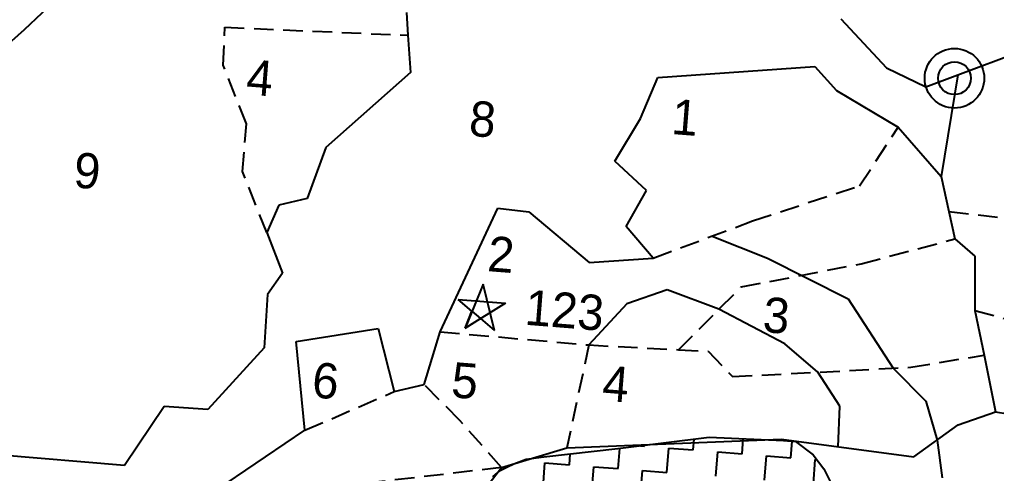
# Model space of a CAD drawing. Header units: metres. Extents: x 292752 to 294952, y 2098977 to 2102453.
# Drawn here: x 294042.2 to 294292.4, y 2100956.2 to 2101072.3 of the extents above; entities that cross this region are included whole.
import ezdxf
from ezdxf.enums import TextEntityAlignment as Align

# ---------------------------------------------------------------- set-up
doc = ezdxf.new("R2010")
doc.units = ezdxf.units.M
doc.linetypes.add('DASHED', pattern=[0.75, 0.5, -0.25])
for name, color, linetype in [('LINE_WATER', 4, 'Continuous'), ('POLY_HATCH', 12, 'Continuous'), ('POLY_PARCEL', 6, 'Continuous'), ('POLY_SUBPARCEL', 6, 'DASHED'), ('TEXT_MAPIN', 7, 'Continuous'), ('TEXT_PARCEL', 7, 'Continuous')]:
    doc.layers.add(name, color=color, linetype=linetype)
doc.styles.add('TEXT_MAP', font='', dxfattribs={"height": 2.5})
doc.styles.get('TEXT_MAP').set_extended_font_data('Kruti Dev 050')

msp = doc.modelspace()

# ---------------------------------------------------------------- linework, layer by layer
for p, q in [((294160.98, 2101004.61), (294156.31, 2100993.35)), ((294163.82, 2100992.76), (294160.98, 2101004.61)), ((294154.56, 2101000.67), (294166.7, 2100999.72)), ((294158.09, 2100997.66), (294154.56, 2101000.67)), ((294166.7, 2100999.72), (294156.3, 2100993.35)), ((294156.3, 2100993.35), (294158.09, 2100997.66)), ((294156.31, 2100993.35), (294160.28, 2100995.78)), ((294158.09, 2100997.66), (294160.28, 2100995.78)), ((294160.28, 2100995.78), (294163.82, 2100992.76))]:
    msp.add_line(p, q)
for radius in [7.63, 4.2]:
    msp.add_circle((294281.69, 2101057.28), radius)
at = {"layer": 'LINE_WATER'}
for p, q in [((294219.63, 2101016.91), (294233.79, 2101011.23)), ((294233.79, 2101011.23), (294254.48, 2101000.82)), ((294208.12, 2101003.16), (294197.74, 2100999.59)), ((294221.35, 2100998.16), (294208.12, 2101003.16)), ((294254.48, 2101000.82), (294265.97, 2100983.08)), ((294197.74, 2100999.59), (294188.01, 2100989.03)), ((294238.21, 2100989.37), (294221.35, 2100998.16)), ((294246.69, 2100982.08), (294238.21, 2100989.37)), ((294265.97, 2100983.08), (294274.37, 2100974.67)), ((294252.31, 2100973.34), (294246.69, 2100982.08)), ((294251.92, 2100962.98), (294252.31, 2100973.34)), ((294274.37, 2100974.67), (294277.29, 2100964.72)), ((294277.29, 2100964.72), (294278.53, 2100955.03))]:
    msp.add_line(p, q, dxfattribs=at)
at = {"layer": 'POLY_HATCH'}
for p, q in [((294195.45, 2100962.52), (294218.87, 2100965.44)), ((294218.87, 2100965.44), (294237.9, 2100964.62)), ((294237.9, 2100964.62), (294240.95, 2100964.38)), ((294240.95, 2100964.38), (294245.46, 2100960.95)), ((294176.46, 2100960.45), (294195.45, 2100962.52)), ((294245.46, 2100960.95), (294248.24, 2100957.33)), ((294167.05, 2100957.78), (294168.82, 2100958.66)), ((294168.82, 2100958.66), (294171.98, 2100959.78)), ((294171.98, 2100959.78), (294176.46, 2100960.45)), ((294163.44, 2100955.34), (294165.27, 2100956.9)), ((294165.27, 2100956.9), (294167.05, 2100957.78)), ((294248.24, 2100957.33), (294250.01, 2100953.78))]:
    msp.add_line(p, q, dxfattribs=at)
at = {"layer": 'POLY_HATCH', "linetype": 'Continuous'}
for p, q in [((294201.26, 2100963.24), (294202.28, 2100963.16)), ((294202.28, 2100963.16), (294202.29, 2100963.37)), ((294214.78, 2100962.17), (294215, 2100964.95)), ((294227.28, 2100961.19), (294227.58, 2100965.06)), ((294239.78, 2100960.2), (294240.11, 2100964.44)), ((294183.03, 2100958.39), (294183.25, 2100961.19)), ((294195.53, 2100957.4), (294195.94, 2100962.58)), ((294208.03, 2100956.42), (294208.53, 2100962.67)), ((294208.53, 2100962.67), (294214.78, 2100962.17)), ((294220.53, 2100955.43), (294221.03, 2100961.68)), ((294221.03, 2100961.68), (294227.28, 2100961.19)), ((294233.03, 2100954.44), (294233.53, 2100960.69)), ((294233.53, 2100960.69), (294239.78, 2100960.2)), ((294176.29, 2100952.63), (294176.78, 2100958.88)), ((294176.78, 2100958.88), (294183.03, 2100958.39)), ((294245.54, 2100953.46), (294246.03, 2100959.71)), ((294246.03, 2100959.71), (294246.44, 2100959.67)), ((294188.79, 2100951.65), (294189.28, 2100957.9)), ((294189.28, 2100957.9), (294195.53, 2100957.4)), ((294201.29, 2100950.66), (294201.78, 2100956.91)), ((294201.78, 2100956.91), (294208.03, 2100956.42))]:
    msp.add_line(p, q, dxfattribs=at)
at = {"layer": 'POLY_PARCEL'}
for p, q in [((294043.48, 2101069.77), (294058, 2101083.54)), ((294141.28, 2101074.11), (294141.67, 2101068.27)), ((294252.62, 2101072.47), (294264.32, 2101059.98)), ((294282.58, 2101058.17), (294319.41, 2101072.05)), ((294032.64, 2101060.18), (294043.48, 2101069.77)), ((294141.67, 2101068.27), (294142.3, 2101058.74)), ((294142.3, 2101058.74), (294120.63, 2101039.55)), ((294205.72, 2101057.47), (294245.95, 2101060.31)), ((294245.95, 2101060.31), (294251.49, 2101054.16)), ((294264.32, 2101059.98), (294274.39, 2101055.08)), ((294274.39, 2101055.08), (294282.58, 2101058.17)), ((294282.58, 2101058.17), (294278.32, 2101032.18)), ((294201.28, 2101046.99), (294205.72, 2101057.47)), ((294251.49, 2101054.16), (294267.29, 2101044.79)), ((294194.7, 2101036.09), (294201.28, 2101046.99)), ((294267.29, 2101044.79), (294278.32, 2101032.18)), ((294120.63, 2101039.55), (294115.87, 2101026.5)), ((294202.83, 2101028.53), (294194.7, 2101036.09)), ((294278.32, 2101032.18), (294280.28, 2101023.18)), ((294197.59, 2101019.32), (294202.83, 2101028.53)), ((294115.87, 2101026.5), (294108.64, 2101024.83)), ((294108.64, 2101024.83), (294105.49, 2101017.8)), ((294149.92, 2100992.42), (294164.75, 2101024.02)), ((294164.75, 2101024.02), (294172.62, 2101023.1)), ((294172.62, 2101023.1), (294188.14, 2101010.15)), ((294280.28, 2101023.18), (294281.81, 2101016.19)), ((294204.48, 2101011.26), (294197.59, 2101019.32)), ((294105.49, 2101017.8), (294109.52, 2101007.4)), ((294281.81, 2101016.19), (294286.94, 2101011.77)), ((294188.14, 2101010.15), (294204.48, 2101011.26)), ((294286.94, 2101011.77), (294286.95, 2100997.88)), ((294109.52, 2101007.4), (294105.74, 2101001.98)), ((294105.74, 2101001.98), (294104.88, 2100988.3)), ((294286.95, 2100997.88), (294289.26, 2100986.45)), ((294113.02, 2100989.92), (294134.02, 2100993.21)), ((294134.02, 2100993.21), (294138.19, 2100977.11)), ((294145.85, 2100978.91), (294149.92, 2100992.42)), ((294104.88, 2100988.3), (294090.45, 2100972.53)), ((294115.27, 2100967.2), (294113.02, 2100989.92)), ((294289.26, 2100986.45), (294292.21, 2100971.89)), ((294138.19, 2100977.11), (294145.85, 2100978.91)), ((294079.25, 2100973.29), (294069.09, 2100958.17)), ((294090.45, 2100972.53), (294079.25, 2100973.29)), ((294282.64, 2100968.58), (294292.21, 2100971.89)), ((294292.21, 2100971.89), (294316.05, 2100968.18)), ((294271.27, 2100960.39), (294282.64, 2100968.58)), ((294095.09, 2100953.6), (294115.27, 2100967.2)), ((294182.41, 2100962.74), (294237.36, 2100964.93)), ((294237.36, 2100964.93), (294271.27, 2100960.39)), ((294069.09, 2100958.17), (294036.42, 2100960.94)), ((294165.67, 2100957.66), (294182.41, 2100962.74)), ((294160.22, 2100950.63), (294165.67, 2100957.66))]:
    msp.add_line(p, q, dxfattribs=at)
at = {"layer": 'POLY_SUBPARCEL', "ltscale": 10}
for p, q in [((294094.37, 2101060.64), (294094.76, 2101070.31)), ((294094.76, 2101070.31), (294141.67, 2101068.27)), ((294100.28, 2101045.62), (294094.37, 2101060.64)), ((294099.32, 2101033.39), (294100.28, 2101045.62)), ((294257.39, 2101029.76), (294267.29, 2101044.79)), ((294105.49, 2101017.8), (294099.32, 2101033.39)), ((294229.98, 2101020.77), (294257.39, 2101029.76)), ((294280.28, 2101023.18), (294306.25, 2101020.11)), ((294204.48, 2101011.26), (294229.98, 2101020.77)), ((294257.81, 2101009.81), (294281.81, 2101016.19)), ((294227.05, 2101003.87), (294257.81, 2101009.81)), ((294211.03, 2100987.81), (294227.05, 2101003.87)), ((294286.95, 2100997.88), (294303.77, 2100993.26)), ((294149.92, 2100992.42), (294188.01, 2100989.03)), ((294188.01, 2100989.03), (294182.41, 2100962.74)), ((294188.01, 2100989.03), (294211.03, 2100987.81)), ((294211.03, 2100987.81), (294218.58, 2100987.41)), ((294218.58, 2100987.41), (294224.84, 2100980.94)), ((294270.47, 2100983.32), (294289.26, 2100986.45)), ((294224.84, 2100980.94), (294270.47, 2100983.32)), ((294155, 2100969.72), (294145.85, 2100978.91)), ((294115.27, 2100967.2), (294138.19, 2100977.11)), ((294165.67, 2100957.66), (294155, 2100969.72)), ((294165.67, 2100957.66), (294122.97, 2100952.73))]:
    msp.add_line(p, q, dxfattribs=at)

# ---------------------------------------------------------------- texts
at = {"layer": 'TEXT_MAPIN', "style": 'TEXT_MAP'}
for s, p in [('4', (294103.74, 2101057.39)), ('1', (294212.68, 2101047.27)), ('2', (294165.55, 2101012.25)), ('3', (294236.08, 2100996.61)), ('6', (294120.6, 2100979.89)), ('5', (294156.27, 2100979.85)), ('4', (294194.94, 2100979.07))]:
    msp.add_text(s, height=9.03, rotation=355.4876, dxfattribs=at).set_placement(p, align=Align.MIDDLE)
msp.add_text('123', height=9.029, rotation=355.4876, dxfattribs=at).set_placement((294171.42, 2100994.23))
at = {"layer": 'TEXT_PARCEL', "style": 'TEXT_MAP'}
for s, p in [('8', (294160.83, 2101046.83)), ('9', (294059.53, 2101033.6))]:
    msp.add_text(s, height=9.03, rotation=355.4876, dxfattribs=at).set_placement(p, align=Align.MIDDLE)

doc.saveas('drawing.dxf')
